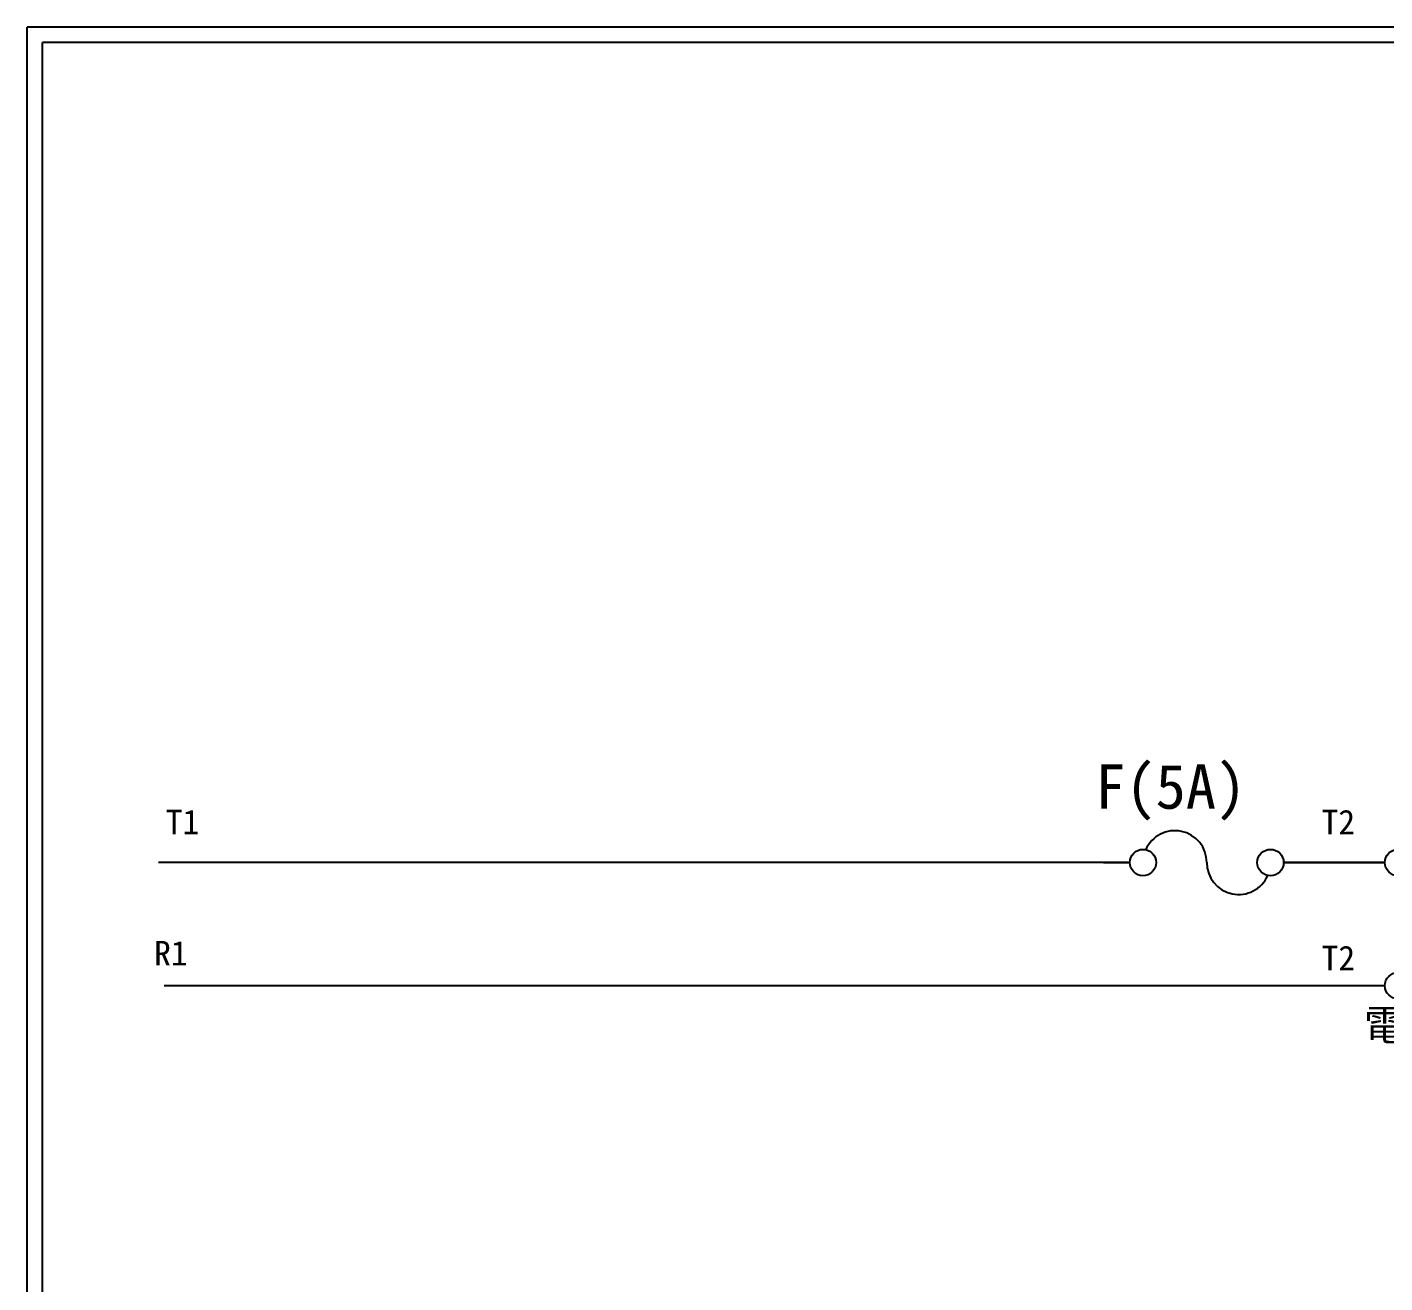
# Model space of a CAD drawing. Extents: x 10 to 297, y 3 to 207.
# Drawn here: x 10 to 120.2, y 105 to 207 of the extents above; entities that cross this region are included whole.
import ezdxf

# ---------------------------------------------------------------- set-up
doc = ezdxf.new("R2010")
doc.units = 0
doc.layers.get('0').update_dxf_attribs({"linetype": 'CONTINUOUS'})
for name, color, linetype in [('7', 7, 'CONTINUOUS'), ('圖框層', 7, 'CONTINUOUS'), ('標尺寸層', 3, 'CONTINUOUS')]:
    doc.layers.add(name, color=color, linetype=linetype)
doc.styles.add('CNS', font='romanc.shx', dxfattribs={"bigfont": 'chineset.shx'})
doc.styles.add('STSL', font='kaiu.ttf')

# ---------------------------------------------------------------- blocks, each defined once
blk = doc.blocks.new('FUSE')
at = {"color": 7}
for p, q in [((0, 0), (2.14, 0)), ((14.64, 0), (16.78, 0))]:
    blk.add_line(p, q, dxfattribs=at)
for centre in [(3.21, 0), (13.56, 0)]:
    blk.add_circle(centre, 1.07)
for centre, start, end in [((5.8, 0), 0, 156.116), ((10.98, 0), 180, 336.116)]:
    blk.add_arc(centre, 2.59, start, end, dxfattribs=at)

msp = doc.modelspace()

# ---------------------------------------------------------------- linework, layer by layer
msp.add_line((120.23, 129.12), (21.12, 129.12))
at = {"layer": '7'}
for centre in [(121.3, 139.12), (121.3, 129.12)]:
    msp.add_circle(centre, 1.07, dxfattribs=at)
at = {"layer": '圖框層', "color": 7}
for p, q in [((297, 206.97), (10, 206.97)), ((10, 3), (10, 206.97)), ((295.75, 205.72), (11.25, 205.72)), ((11.25, 4.25), (11.25, 205.72))]:
    msp.add_line(p, q, dxfattribs=at)
at = {"layer": '標尺寸層', "color": 7}
for p, q in [((99.52, 139.12), (20.67, 139.12)), ((120.23, 139.12), (112.01, 139.12)), ((114.16, 139.12), (120.23, 139.12))]:
    msp.add_line(p, q, dxfattribs=at)

# ---------------------------------------------------------------- block references
at = {"color": 7}
msp.add_blockref('FUSE', (97.38, 139.12), dxfattribs=at)

# ---------------------------------------------------------------- texts
at = {"layer": '圖框層', "color": 4, "style": 'STSL'}
for s, height, p in [('F(5A)', 3.6, (96.72, 143.49)), ('T1', 2, (21.25, 141.41)), ('T2', 2, (115.09, 141.41)), ('R1', 2, (20.31, 130.76)), ('T2', 2, (115.09, 130.37))]:
    msp.add_text(s, height=height, dxfattribs=at).set_placement(p)
at = {"layer": '標尺寸層', "color": 7, "insert": (118.52, 127.16), "char_height": 2.5, "width": 14.0847, "attachment_point": 1, "style": 'CNS'}
msp.add_mtext('{\\fDFKai-SB|b0|i0|c136|p65;電源開關}', dxfattribs=at)

doc.saveas('drawing.dxf')
